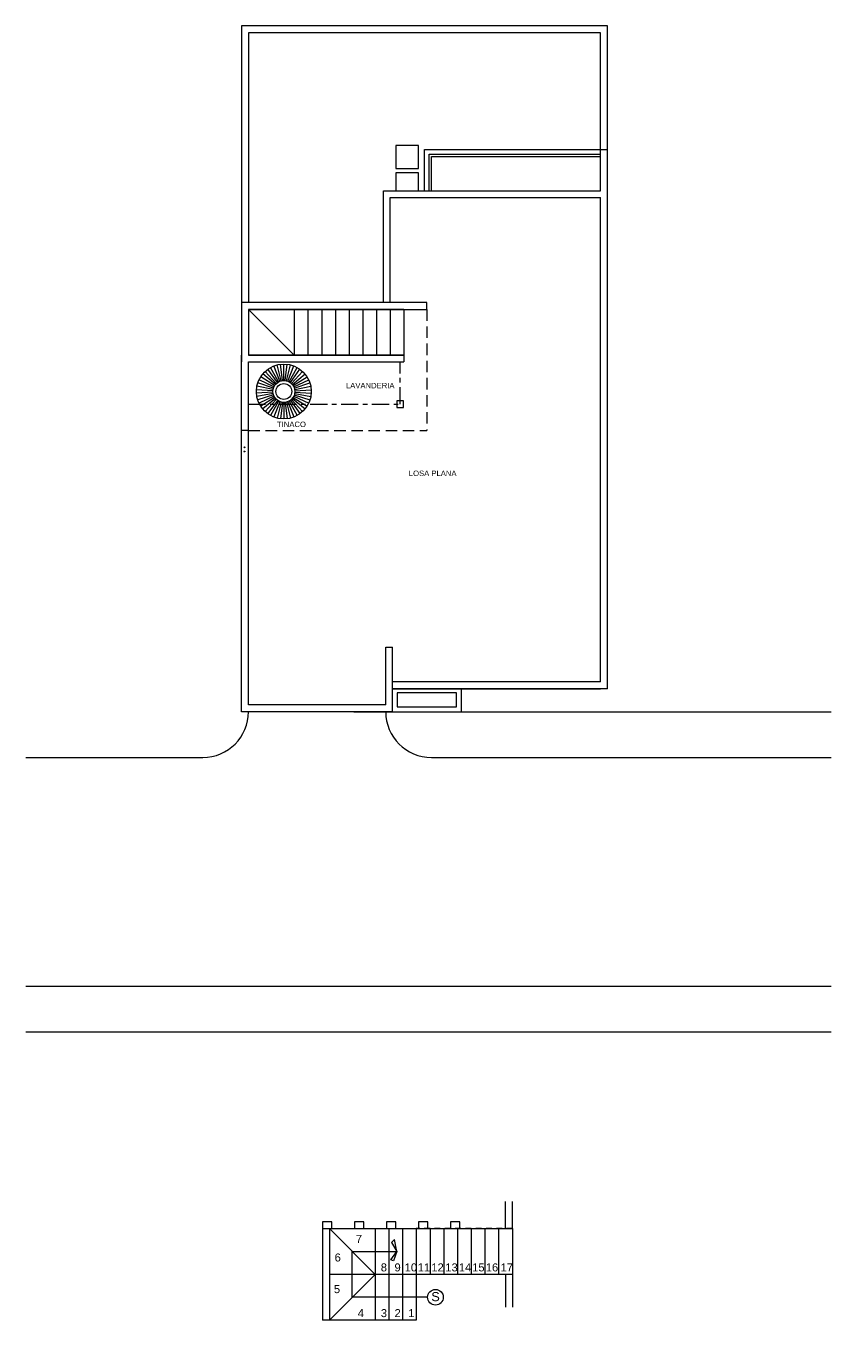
# Model space of a CAD drawing. Header units: inches. Extents: x -9 to 337, y -247 to 209.
# Drawn here: x 96.84 to 114.45, y 31.55 to 59.86 of the extents above; entities that cross this region are included whole.
import ezdxf

# ---------------------------------------------------------------- set-up
doc = ezdxf.new("R2010")
doc.units = ezdxf.units.IN
doc.header["$MEASUREMENT"] = 0
doc.linetypes.add('CENTER2', pattern=[1.125, 0.75, -0.125, 0.125, -0.125])
doc.linetypes.add('HIDDEN', pattern=[0.375, 0.25, -0.125])
doc.styles.get("Standard").update_dxf_attribs({"font": 'arial.ttf'})

msp = doc.modelspace()

# ---------------------------------------------------------------- linework, layer by layer
at = {"color": 8}
for p, q in [((109.556, 59.859), (101.556, 59.859)), ((101.556, 59.859), (101.556, 53.809)), ((109.556, 57.153), (109.556, 59.859)), ((109.406, 59.709), (101.706, 59.709)), ((101.706, 59.709), (101.706, 53.809)), ((109.406, 57.153), (109.406, 59.709)), ((105.556, 57.153), (109.406, 57.153)), ((105.556, 56.253), (105.556, 57.153)), ((105.656, 57.053), (109.406, 57.053)), ((105.656, 56.253), (105.656, 57.053)), ((105.706, 57.003), (109.406, 57.003)), ((105.706, 56.253), (105.706, 57.003)), ((106.356, 45.359), (106.356, 44.859)), ((104.006, 44.859), (114.448, 44.859)), ((96.837, 43.859), (100.706, 43.859)), ((105.706, 43.859), (114.448, 43.859)), ((96.837, 38.859), (114.448, 38.859)), ((96.837, 37.859), (114.448, 37.859))]:
    msp.add_line(p, q, dxfattribs=at)
at = {"color": 2}
for p, q in [((109.406, 56.253), (109.406, 57.153)), ((109.406, 57.153), (109.556, 57.153)), ((109.556, 56.253), (109.556, 57.153)), ((104.656, 56.253), (109.406, 56.253)), ((104.656, 53.809), (104.656, 56.253)), ((104.806, 53.809), (104.806, 56.103)), ((104.806, 56.103), (109.406, 56.103)), ((109.406, 45.509), (109.406, 56.103)), ((109.556, 45.359), (109.556, 56.253)), ((103.706, 53.659), (101.706, 53.659)), ((102.706, 52.659), (101.706, 53.659)), ((102.706, 53.659), (102.706, 52.659)), ((103.006, 53.659), (103.006, 52.659)), ((103.306, 53.659), (103.306, 52.659)), ((103.606, 53.659), (103.606, 52.659)), ((105.106, 53.659), (103.606, 53.659)), ((103.906, 53.659), (103.906, 52.659)), ((104.206, 53.659), (104.206, 52.659)), ((104.506, 53.659), (104.506, 52.659)), ((104.806, 53.659), (104.806, 52.659)), ((105.106, 53.659), (105.106, 52.659)), ((103.606, 52.659), (101.706, 52.659)), ((105.106, 52.659), (103.606, 52.659)), ((101.556, 44.859), (101.556, 51.009)), ((101.706, 45.009), (101.706, 51.009)), ((104.706, 45.009), (104.706, 46.272)), ((104.706, 46.272), (104.856, 46.272)), ((104.856, 44.859), (104.856, 46.272)), ((109.406, 45.509), (104.856, 45.509)), ((109.556, 45.359), (104.856, 45.359)), ((104.706, 45.009), (101.706, 45.009)), ((104.856, 44.859), (101.556, 44.859)), ((104.476, 32.553), (103.476, 33.553)), ((103.526, 33.553), (107.476, 33.553)), ((104.476, 33.553), (104.476, 31.553)), ((104.776, 33.553), (104.776, 31.553)), ((105.076, 33.553), (105.076, 31.553)), ((105.376, 33.553), (105.376, 31.553)), ((105.676, 33.553), (105.676, 32.553)), ((105.976, 33.553), (105.976, 32.553)), ((106.276, 33.553), (106.276, 32.553)), ((106.576, 33.553), (106.576, 32.553)), ((106.876, 33.553), (106.876, 32.553)), ((107.176, 33.553), (107.176, 32.553)), ((107.476, 33.553), (107.476, 32.553)), ((105.376, 32.553), (103.476, 32.553)), ((104.476, 32.553), (103.476, 31.553)), ((107.476, 32.553), (105.376, 32.553)), ((105.376, 31.553), (103.476, 31.553))]:
    msp.add_line(p, q, dxfattribs=at)
at = {"color": 4}
for p, q in [((105.606, 53.809), (101.556, 53.809)), ((101.556, 53.809), (101.556, 53.659)), ((105.606, 53.659), (105.606, 53.809)), ((101.556, 53.659), (101.556, 52.509)), ((101.706, 53.659), (101.706, 52.659)), ((101.706, 53.659), (105.606, 53.659)), ((101.556, 51.009), (101.556, 52.659)), ((101.706, 52.659), (105.106, 52.659)), ((101.706, 52.659), (105.106, 52.659)), ((105.106, 52.659), (105.106, 52.509)), ((101.706, 52.509), (105.106, 52.509)), ((101.706, 51.009), (101.706, 52.509)), ((101.706, 51.009), (101.556, 51.009)), ((107.326, 33.553), (107.326, 34.148)), ((107.476, 33.553), (107.476, 34.148)), ((103.326, 33.553), (103.326, 31.553)), ((103.476, 33.553), (103.476, 31.553)), ((107.326, 32.553), (107.326, 31.835)), ((107.476, 32.553), (107.476, 31.835))]:
    msp.add_line(p, q, dxfattribs=at)
at = {"color": 8, "linetype": 'HIDDEN'}
for p in [(105.606, 53.659), (101.706, 51.009)]:
    msp.add_line(p, (105.606, 51.009), dxfattribs=at)
at = {"color": 8, "transparency": 33554636}
for p, q in [((102.363, 52.074), (102.19, 52.389)), ((102.391, 52.087), (102.258, 52.421)), ((102.419, 52.096), (102.33, 52.444)), ((102.449, 52.102), (102.404, 52.458)), ((102.479, 52.104), (102.479, 52.463)), ((102.509, 52.102), (102.554, 52.458)), ((102.539, 52.096), (102.628, 52.444)), ((102.568, 52.087), (102.7, 52.421)), ((102.595, 52.074), (102.768, 52.389)), ((102.261, 51.966), (101.936, 52.119)), ((102.276, 51.992), (101.973, 52.185)), ((102.294, 52.017), (102.017, 52.246)), ((102.314, 52.039), (102.069, 52.301)), ((102.338, 52.058), (102.127, 52.349)), ((102.621, 52.058), (102.832, 52.349)), ((102.644, 52.039), (102.89, 52.301)), ((102.665, 52.017), (102.942, 52.246)), ((102.683, 51.992), (102.986, 52.185)), ((102.697, 51.966), (103.022, 52.119)), ((102.239, 51.878), (101.88, 51.901)), ((102.239, 51.848), (101.88, 51.825)), ((102.243, 51.908), (101.89, 51.976)), ((102.243, 51.818), (101.89, 51.751)), ((102.25, 51.938), (101.909, 52.049)), ((102.708, 51.938), (103.05, 52.049)), ((102.716, 51.908), (103.069, 51.976)), ((102.716, 51.818), (103.069, 51.751)), ((102.72, 51.878), (103.078, 51.901)), ((102.72, 51.848), (103.078, 51.825)), ((102.25, 51.789), (101.909, 51.678)), ((102.261, 51.761), (101.936, 51.608)), ((102.276, 51.734), (101.973, 51.542)), ((102.294, 51.71), (102.017, 51.481)), ((102.314, 51.688), (102.069, 51.426)), ((102.338, 51.668), (102.127, 51.378)), ((102.363, 51.652), (102.19, 51.337)), ((102.391, 51.639), (102.258, 51.305)), ((102.419, 51.63), (102.33, 51.282)), ((102.449, 51.624), (102.404, 51.268)), ((102.479, 51.622), (102.479, 51.263)), ((102.509, 51.624), (102.554, 51.268)), ((102.539, 51.63), (102.628, 51.282)), ((102.568, 51.639), (102.7, 51.305)), ((102.595, 51.652), (102.768, 51.337)), ((102.621, 51.668), (102.832, 51.378)), ((102.644, 51.688), (102.89, 51.426)), ((102.665, 51.71), (102.942, 51.481)), ((102.683, 51.734), (102.986, 51.542)), ((102.697, 51.761), (103.022, 51.608)), ((102.708, 51.789), (103.05, 51.678))]:
    msp.add_line(p, q, dxfattribs=at)
at = {"color": 1}
msp.add_line((104.856, 45.359), (109.406, 45.359), dxfattribs=at)
at = {"color": 8, "linetype": 'HIDDEN', "ltscale": 0.5}
msp.add_line((107.476, 33.553), (105.376, 33.553), dxfattribs=at)
msp.add_line((103.476, 31.553), (103.326, 31.553))
at = {"color": 8}
for points in [[(104.925, 56.742), (105.425, 56.742), (105.425, 57.242), (104.925, 57.242)], [(104.925, 56.253), (105.425, 56.253), (105.425, 56.642), (104.925, 56.642)], [(104.956, 44.969), (106.256, 44.969), (106.256, 45.269), (104.956, 45.269)]]:
    msp.add_lwpolyline(points, close=True, dxfattribs=at)
at = {"color": 6, "linetype": 'CENTER2', "ltscale": 0.5}
msp.add_lwpolyline([(101.706, 51.584), (105.024, 51.584), (105.024, 52.509)], dxfattribs=at)
at = {"color": 5}
msp.add_lwpolyline([(104.949, 51.509), (105.099, 51.509), (105.099, 51.659), (104.949, 51.659)], close=True, dxfattribs=at)
at = {"color": 4}
msp.add_lwpolyline([(103.326, 33.553), (103.526, 33.553), (103.526, 33.703), (103.326, 33.703), (103.326, 33.553)], dxfattribs=at)
for points in [[(104.026, 33.553), (104.226, 33.553), (104.226, 33.703), (104.026, 33.703)], [(104.726, 33.553), (104.926, 33.553), (104.926, 33.703), (104.726, 33.703)], [(105.426, 33.553), (105.626, 33.553), (105.626, 33.703), (105.426, 33.703)], [(106.126, 33.553), (106.326, 33.553), (106.326, 33.703), (106.126, 33.703)]]:
    msp.add_lwpolyline(points, close=True, dxfattribs=at)
at = {"color": 8}
msp.add_lwpolyline([(105.624, 32.053), (103.976, 32.053), (103.976, 33.053), (104.947, 33.053), (104.896, 33.315), (104.83, 33.249), (104.947, 33.053), (104.874, 32.852), (104.819, 32.872), (104.947, 33.053)], dxfattribs=at)
at = {"color": 3}
msp.add_circle((102.479, 51.863), 0.6, dxfattribs=at)
at = {"color": 4}
for centre, radius in [((102.479, 51.863), 0.241), ((102.479, 51.863), 0.173), ((101.616, 50.641), 0.009), ((101.616, 50.55), 0.009)]:
    msp.add_circle(centre, radius, dxfattribs=at)
at = {"color": 8}
msp.add_circle((105.795, 32.053), 0.171, dxfattribs=at)
for centre, start, end in [((100.706, 44.859), 270, 0), ((105.706, 44.859), 180, 270)]:
    msp.add_arc(centre, 1, start, end, dxfattribs=at)

# ---------------------------------------------------------------- texts
at = {"color": 2, "attachment_point": 1}
for s, insert, char_height in [('\\pxi-3,l4,t4;LAVANDERIA', (103.717, 52.052), 0.12), ('\\pxi-3,l4,t4;TINACO', (102.209, 51.204), 0.12), ('\\pxi-3,l4,t4;LOSA PLANA', (105.092, 50.133), 0.12), ('7', (104.055, 33.417), 0.175), ('6', (103.589, 33.01), 0.175), ('8', (104.599, 32.793), 0.175), ('9', (104.899, 32.793), 0.175), ('10', (105.121, 32.793), 0.175), ('11', (105.407, 32.793), 0.175), ('12', (105.705, 32.793), 0.175), ('13', (106.01, 32.793), 0.175), ('14', (106.305, 32.793), 0.175), ('15', (106.597, 32.793), 0.175), ('16', (106.895, 32.793), 0.175), ('17', (107.218, 32.793), 0.175), ('5', (103.573, 32.318), 0.175), ('4', (104.094, 31.793), 0.175), ('3', (104.599, 31.793), 0.175), ('2', (104.899, 31.793), 0.175), ('1', (105.199, 31.793), 0.175)]:
    msp.add_mtext(s, dxfattribs=dict(at, insert=insert, char_height=char_height))
at = {"color": 8, "insert": (105.703, 32.167), "char_height": 0.2, "attachment_point": 1}
msp.add_mtext('S', dxfattribs=at)

doc.saveas('drawing.dxf')
